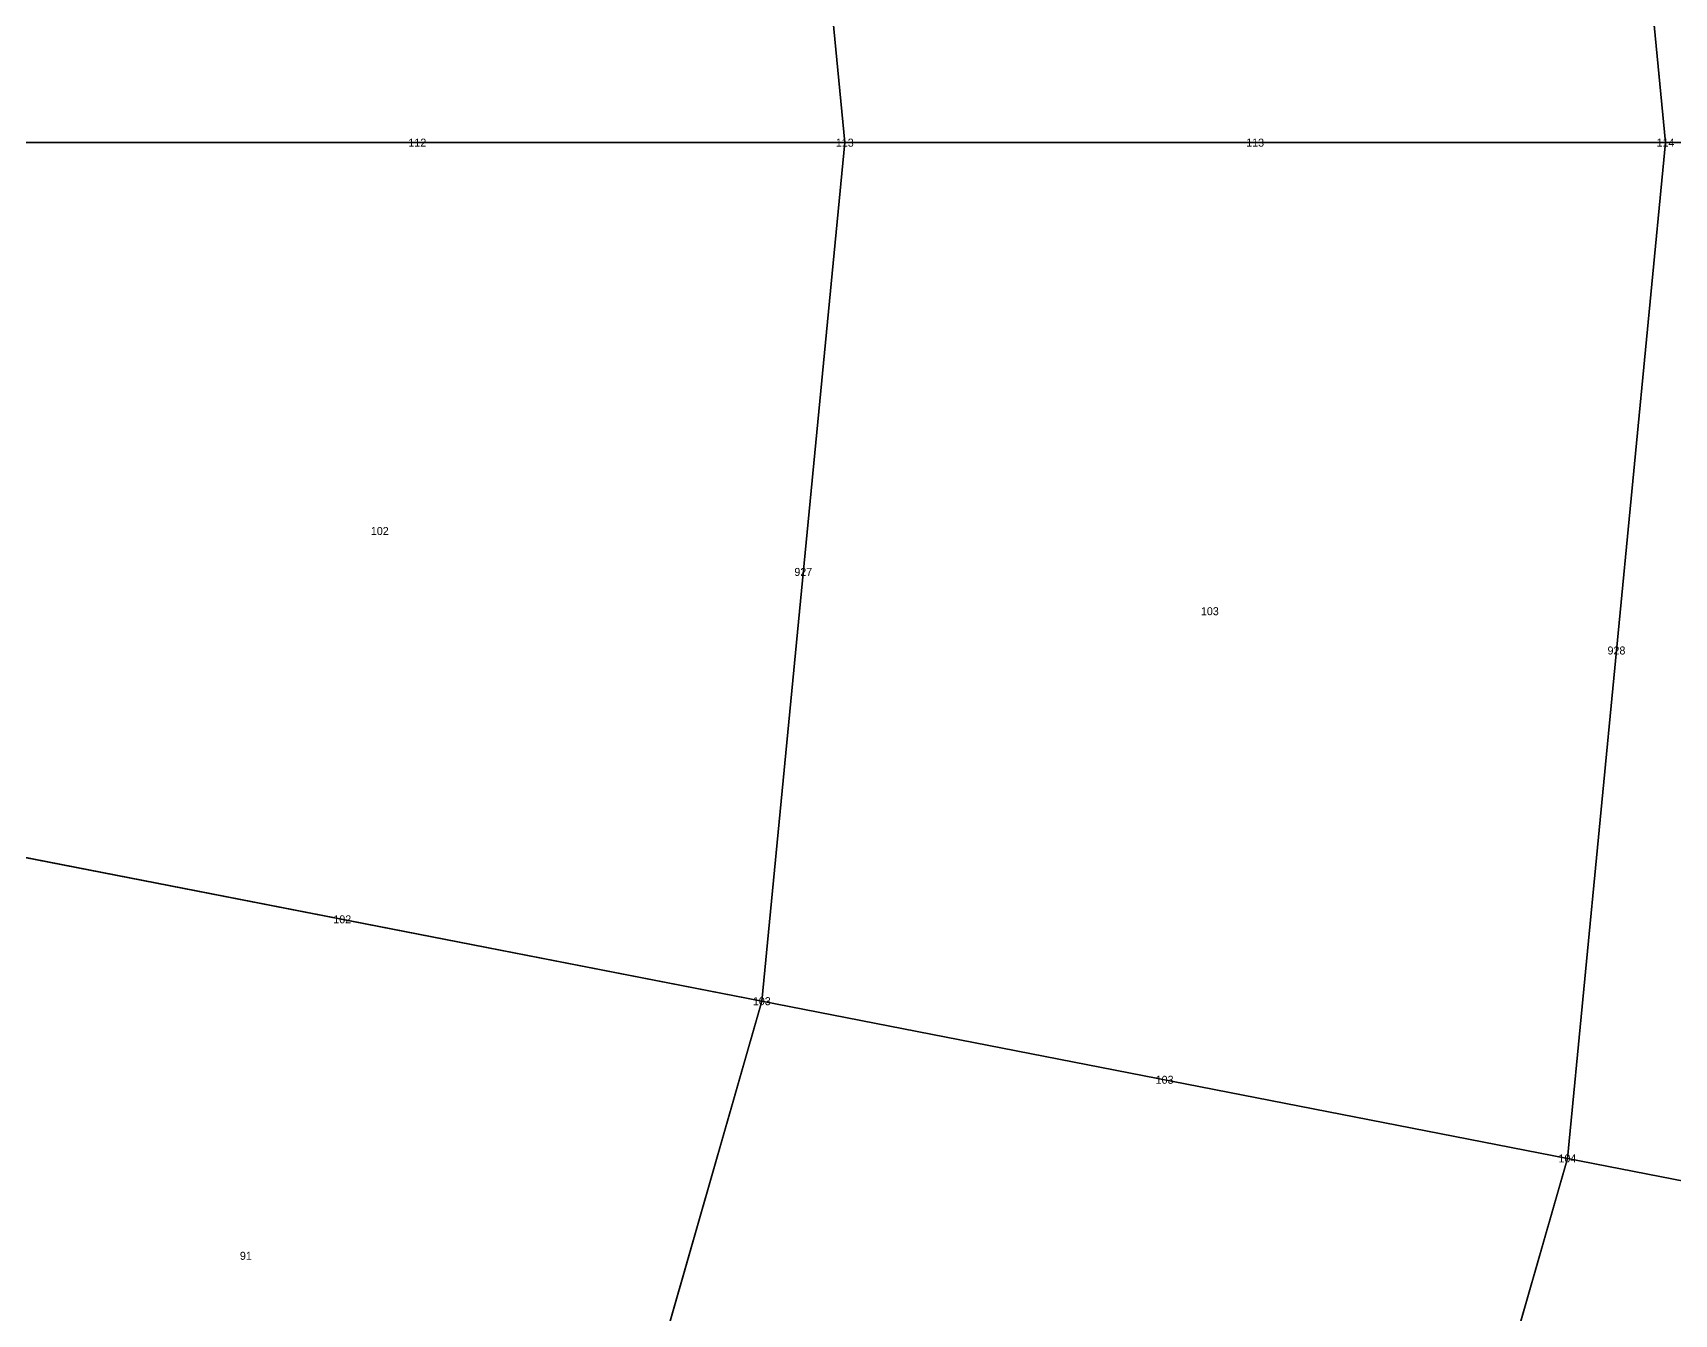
# Model space of a CAD drawing. Header units: metres. Extents: x -1.88 to 1.88, y -1.88 to 1.88.
# Drawn here: x 0.9177 to 1.328, y -0.2928 to 0.0274 of the extents above; entities that cross this region are included whole.
import ezdxf
from ezdxf.enums import TextEntityAlignment as Align

# ---------------------------------------------------------------- set-up
doc = ezdxf.new("R2010")
doc.units = ezdxf.units.M

msp = doc.modelspace()

# ---------------------------------------------------------------- linework, layer by layer
at = {"layer": 'BRANCHES'}
for p, q in [((1.32583, 0, 2.2964), (1.30129, 0.25387, 2.2964)), ((1.12064, 0, 2.40321), (1.0999, 0.21458, 2.40321)), ((0.90692, 0, 2.49174), (1.12064, 0, 2.40321)), ((1.0999, -0.21458, 2.40321), (1.12064, 0, 2.40321)), ((1.12064, 0, 2.40321), (1.32583, 0, 2.2964)), ((1.30129, -0.25387, 2.2964), (1.32583, 0, 2.2964)), ((1.32583, 0, 2.2964), (1.52092, 0, 2.1721)), ((0.89014, -0.17366, 2.49174), (1.0999, -0.21458, 2.40321)), ((1.04662, -0.40052, 2.40321), (1.0999, -0.21458, 2.40321)), ((1.0999, -0.21458, 2.40321), (1.30129, -0.25387, 2.2964)), ((1.23825, -0.47386, 2.2964), (1.30129, -0.25387, 2.2964)), ((1.30129, -0.25387, 2.2964), (1.49278, -0.29123, 2.1721))]:
    msp.add_line(p, q, dxfattribs=at)
at = {"layer": 'Faces'}
for points in [[(1.32583, 0, 2.2964), (1.30129, 0.25387, 2.2964), (1.49278, 0.29123, 2.1721), (1.52092, 0, 2.1721)], [(1.12064, 0, 2.40321), (1.0999, 0.21458, 2.40321), (1.30129, 0.25387, 2.2964), (1.32583, 0, 2.2964)], [(0.90692, 0, 2.49174), (0.89014, 0.17366, 2.49174), (1.0999, 0.21458, 2.40321), (1.12064, 0, 2.40321)], [(0.89014, -0.17366, 2.49174), (0.90692, 0, 2.49174), (1.12064, 0, 2.40321), (1.0999, -0.21458, 2.40321)], [(1.0999, -0.21458, 2.40321), (1.12064, 0, 2.40321), (1.32583, 0, 2.2964), (1.30129, -0.25387, 2.2964)], [(1.30129, -0.25387, 2.2964), (1.32583, 0, 2.2964), (1.52092, 0, 2.1721), (1.49278, -0.29123, 2.1721)], [(0.84701, -0.32414, 2.49174), (0.89014, -0.17366, 2.49174), (1.0999, -0.21458, 2.40321), (1.04662, -0.40052, 2.40321)], [(1.04662, -0.40052, 2.40321), (1.0999, -0.21458, 2.40321), (1.30129, -0.25387, 2.2964), (1.23825, -0.47386, 2.2964)], [(1.23825, -0.47386, 2.2964), (1.30129, -0.25387, 2.2964), (1.49278, -0.29123, 2.1721), (1.42047, -0.54359, 2.1721)]]:
    msp.add_3dface(points, dxfattribs=at)
at = {"layer": 'NODI-Estradosso'}
for p in [(1.12064, 0, 2.73064), (1.32583, 0, 2.63712), (1.0999, -0.21458, 2.73064), (1.30129, -0.25387, 2.63712)]:
    msp.add_point(p, dxfattribs=at)
at = {"layer": 'NODI-Intradosso'}
for p in [(1.12064, 0, 2.40321), (1.32583, 0, 2.2964), (1.0999, -0.21458, 2.40321), (1.30129, -0.25387, 2.2964)]:
    msp.add_point(p, dxfattribs=at)

# ---------------------------------------------------------------- texts
at = {"layer": 'BRANCHES-Index'}
for s, p in [('112', (1.01378, 0, 2.44747)), ('113', (1.22323, 0, 2.3498)), ('927', (1.11027, -0.10729, 2.40321)), ('928', (1.31356, -0.12693, 2.2964)), ('102', (0.99502, -0.19412, 2.44747)), ('103', (1.2006, -0.23422, 2.3498))]:
    msp.add_text(s, height=0.002, dxfattribs=at).set_placement(p, align=Align.MIDDLE_CENTER)
at = {"layer": 'Faces-Index'}
for s, p in [('102', (1.0044, -0.09706, 2.44747)), ('103', (1.21191, -0.11711, 2.3498)), ('91', (0.97092, -0.27822, 2.44747))]:
    msp.add_text(s, height=0.002, dxfattribs=at).set_placement(p, align=Align.MIDDLE_CENTER)
at = {"layer": 'NODI-Index'}
for s, p in [('113', (1.12064, 0, 2.40321)), ('114', (1.32583, 0, 2.2964)), ('103', (1.0999, -0.21458, 2.40321)), ('104', (1.30129, -0.25387, 2.2964))]:
    msp.add_text(s, height=0.002, dxfattribs=at).set_placement(p, align=Align.MIDDLE_CENTER)

doc.saveas('drawing.dxf')
